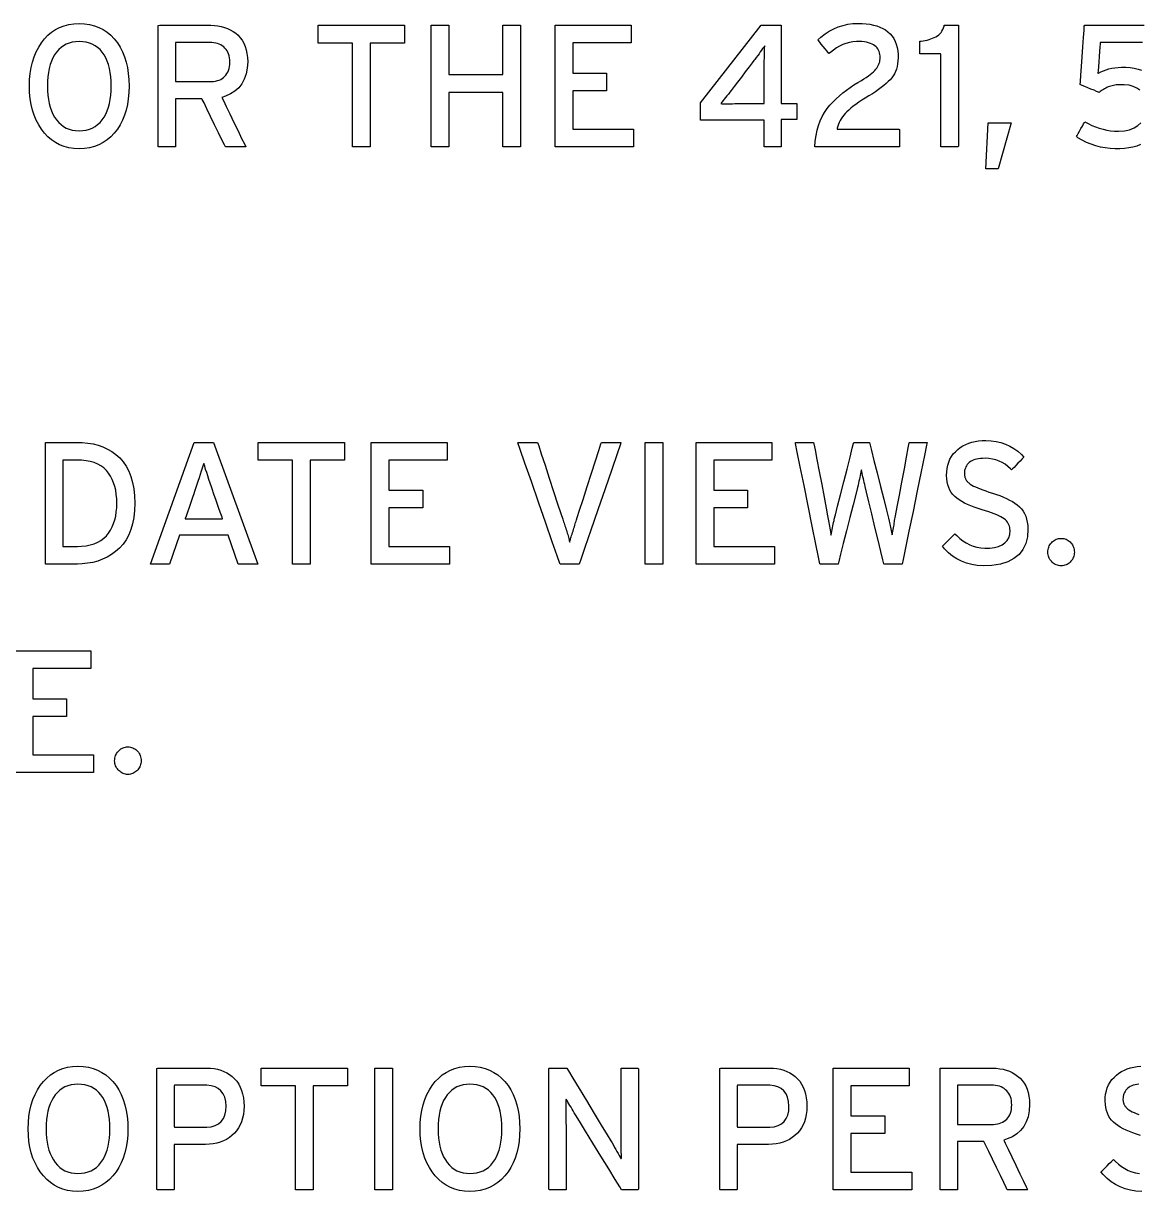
# Model space of a CAD drawing. Extents: x 1 to 47.7, y 0.2 to 35.
# Drawn here: x 5.171 to 7.578, y 24.496 to 27.017 of the extents above; entities that cross this region are included whole.
import ezdxf

# ---------------------------------------------------------------- set-up
doc = ezdxf.new("R2010")
doc.units = 0
doc.header["$MEASUREMENT"] = 0
doc.layers.add('8_0_____DWG', color=7, linetype='CONTINUOUS')

msp = doc.modelspace()

# ---------------------------------------------------------------- linework, layer by layer
at = {"layer": '8_0_____DWG'}
for points in [[(5.3998, 26.8813), (5.3993, 26.8673), (5.398, 26.854), (5.396, 26.8414), (5.3932, 26.8294), (5.3896, 26.8182), (5.3853, 26.8076), (5.3802, 26.7977), (5.3743, 26.7884), (5.3676, 26.7798), (5.3602, 26.772), (5.3522, 26.7652), (5.3436, 26.7595), (5.3345, 26.7547), (5.3247, 26.751), (5.3144, 26.7482), (5.3034, 26.7465), (5.2919, 26.7458), (5.2805, 26.7465), (5.2697, 26.7482), (5.2594, 26.751), (5.2498, 26.7547), (5.2408, 26.7595), (5.2324, 26.7652), (5.2245, 26.772), (5.2173, 26.7798), (5.2106, 26.7884), (5.2045, 26.7977), (5.1993, 26.8076), (5.1948, 26.8182), (5.1912, 26.8294), (5.1883, 26.8414), (5.1862, 26.854), (5.1849, 26.8673), (5.1845, 26.8813), (5.1849, 26.8952), (5.1862, 26.9086), (5.1883, 26.9212), (5.1912, 26.9332), (5.1948, 26.9445), (5.1993, 26.9552), (5.2045, 26.9652), (5.2106, 26.9746), (5.2173, 26.9833), (5.2245, 26.9909), (5.2324, 26.9976), (5.2408, 27.0032), (5.2498, 27.0079), (5.2594, 27.0116), (5.2697, 27.0142), (5.2805, 27.0159), (5.2919, 27.0166), (5.3034, 27.0159), (5.3144, 27.0142), (5.3247, 27.0116), (5.3345, 27.0079), (5.3436, 27.0032), (5.3522, 26.9976), (5.3602, 26.9909), (5.3676, 26.9833), (5.3743, 26.9746), (5.3802, 26.9652), (5.3853, 26.9552), (5.3896, 26.9445), (5.3932, 26.9332), (5.396, 26.9212), (5.398, 26.9086), (5.3993, 26.8952)], [(5.6556, 26.9339), (5.6546, 26.92), (5.6522, 26.9074), (5.6483, 26.8961), (5.643, 26.8862), (5.6363, 26.8775), (5.6281, 26.8702), (5.6185, 26.8642), (5.6074, 26.8595), (5.5999, 26.8567), (5.6031, 26.8501), (5.6091, 26.8375), (5.6171, 26.8211), (5.6259, 26.8028), (5.6348, 26.7845), (5.6426, 26.7684), (5.6484, 26.7563), (5.6513, 26.7503), (5.6506, 26.75), (5.6469, 26.75), (5.6411, 26.75), (5.634, 26.75), (5.6264, 26.75), (5.6191, 26.75), (5.613, 26.75), (5.6089, 26.75), (5.6075, 26.75), (5.6053, 26.7545), (5.6001, 26.7653), (5.5928, 26.7804), (5.5843, 26.7978), (5.5757, 26.8157), (5.5677, 26.8321), (5.5614, 26.845), (5.5577, 26.8526), (5.5567, 26.8538), (5.5528, 26.8538), (5.5459, 26.8538), (5.537, 26.8538), (5.5271, 26.8538), (5.5174, 26.8538), (5.5089, 26.8538), (5.5027, 26.8538), (5.4998, 26.8538), (5.4997, 26.8512), (5.4997, 26.842), (5.4997, 26.8279), (5.4997, 26.8109), (5.4997, 26.7929), (5.4997, 26.7759), (5.4997, 26.7619), (5.4997, 26.7526), (5.4997, 26.75), (5.4978, 26.75), (5.4938, 26.75), (5.4883, 26.75), (5.482, 26.75), (5.4756, 26.75), (5.4697, 26.75), (5.4652, 26.75), (5.4627, 26.75), (5.4624, 26.753), (5.4624, 26.7722), (5.4624, 26.8049), (5.4624, 26.8463), (5.4624, 26.8915), (5.4624, 26.9356), (5.4624, 26.9737), (5.4624, 27.0009), (5.4624, 27.0123), (5.4659, 27.0124), (5.4763, 27.0124), (5.4918, 27.0124), (5.5102, 27.0124), (5.5295, 27.0124), (5.5475, 27.0124), (5.5623, 27.0124), (5.5716, 27.0124), (5.576, 27.0124), (5.5838, 27.012), (5.5913, 27.0111), (5.5984, 27.0097), (5.6053, 27.0078), (5.6118, 27.0054), (5.6181, 27.0025), (5.624, 26.9991), (5.6297, 26.9952), (5.635, 26.9908), (5.6397, 26.9857), (5.6439, 26.98), (5.6474, 26.9738), (5.6502, 26.967), (5.6525, 26.9596), (5.6541, 26.9516), (5.6552, 26.9431)], [(6.8797, 26.75), (6.8807, 26.7626), (6.8825, 26.7745), (6.8848, 26.7858), (6.8878, 26.7965), (6.8914, 26.8065), (6.8957, 26.8158), (6.9006, 26.8246), (6.9061, 26.8327), (6.9123, 26.8401), (6.9189, 26.8471), (6.9258, 26.8538), (6.9329, 26.8603), (6.9403, 26.8666), (6.9479, 26.8726), (6.9559, 26.8783), (6.9641, 26.8838), (6.9726, 26.889), (6.98, 26.8934), (6.9855, 26.8968), (6.9905, 26.9001), (6.9951, 26.9033), (6.9993, 26.9063), (7.003, 26.9093), (7.0063, 26.9122), (7.0092, 26.9149), (7.0116, 26.9175), (7.0135, 26.9201), (7.0152, 26.9228), (7.0166, 26.9255), (7.0178, 26.9282), (7.0188, 26.931), (7.0196, 26.9338), (7.0202, 26.9367), (7.0205, 26.9397), (7.0207, 26.9426), (7.0205, 26.9462), (7.0201, 26.9496), (7.0195, 26.9528), (7.0185, 26.9559), (7.0172, 26.9587), (7.0157, 26.9614), (7.0139, 26.9639), (7.0118, 26.9662), (7.0094, 26.9683), (7.0065, 26.9703), (7.0033, 26.972), (6.9996, 26.9735), (6.9956, 26.9748), (6.9912, 26.9758), (6.9865, 26.9766), (6.9813, 26.9771), (6.9758, 26.9774), (6.9693, 26.9773), (6.9616, 26.9766), (6.9541, 26.9753), (6.9468, 26.9733), (6.9397, 26.9707), (6.9328, 26.9674), (6.9261, 26.9635), (6.9196, 26.9589), (6.9133, 26.9537), (6.9102, 26.9515), (6.9085, 26.9537), (6.9055, 26.9573), (6.9018, 26.9619), (6.8977, 26.967), (6.8936, 26.9719), (6.8901, 26.9763), (6.8875, 26.9795), (6.8863, 26.981), (6.8929, 26.987), (6.9017, 26.9938), (6.9109, 26.9997), (6.9205, 27.0047), (6.9303, 27.0088), (6.9405, 27.0121), (6.9511, 27.0145), (6.9619, 27.016), (6.9731, 27.0166), (6.982, 27.0164), (6.9905, 27.0157), (6.9986, 27.0146), (7.0062, 27.013), (7.0133, 27.011), (7.02, 27.0085), (7.0262, 27.0056), (7.032, 27.0023), (7.0374, 26.9984), (7.0421, 26.994), (7.0464, 26.9891), (7.05, 26.9837), (7.053, 26.9778), (7.0555, 26.9714), (7.0573, 26.9646), (7.0586, 26.9573), (7.0593, 26.9495), (7.0594, 26.942), (7.059, 26.9356), (7.0583, 26.9295), (7.0571, 26.9237), (7.0556, 26.9181), (7.0537, 26.9129), (7.0514, 26.908), (7.0487, 26.9034), (7.0457, 26.899), (7.0421, 26.8949), (7.038, 26.8908), (7.0334, 26.8866), (7.0284, 26.8823), (7.023, 26.878), (7.017, 26.8736), (7.0106, 26.8692), (7.0038, 26.8647), (6.9965, 26.8602), (6.9886, 26.8554), (6.9813, 26.8507), (6.9745, 26.8462), (6.9682, 26.8418), (6.9625, 26.8376), (6.9573, 26.8335), (6.9527, 26.8296), (6.9486, 26.8258), (6.9451, 26.8221), (6.942, 26.8184), (6.9391, 26.8146), (6.9365, 26.8108), (6.9343, 26.8069), (6.9323, 26.803), (6.9305, 26.799), (6.9291, 26.7949), (6.928, 26.7908), (6.9279, 26.7881), (6.9358, 26.7881), (6.9509, 26.7881), (6.9709, 26.7881), (6.9934, 26.7881), (7.0161, 26.7881), (7.0365, 26.7881), (7.0523, 26.7881), (7.061, 26.7881), (7.062, 26.7876), (7.062, 26.7849), (7.062, 26.7803), (7.062, 26.7744), (7.062, 26.7679), (7.062, 26.7616), (7.062, 26.7561), (7.062, 26.752), (7.062, 26.7501), (7.058, 26.75), (7.0426, 26.75), (7.0188, 26.75), (6.9898, 26.75), (6.9587, 26.75), (6.929, 26.75), (6.9037, 26.75), (6.8862, 26.75)], [(7.1516, 26.75), (7.1516, 26.7577), (7.1516, 26.7782), (7.1516, 26.8075), (7.1516, 26.8417), (7.1516, 26.877), (7.1516, 26.9092), (7.1516, 26.9346), (7.1516, 26.9492), (7.1511, 26.9512), (7.1479, 26.9512), (7.1422, 26.9512), (7.1349, 26.9512), (7.127, 26.9512), (7.1194, 26.9512), (7.1128, 26.9512), (7.1082, 26.9512), (7.1065, 26.9512), (7.1065, 26.9522), (7.1065, 26.955), (7.1065, 26.959), (7.1065, 26.9636), (7.1065, 26.9683), (7.1065, 26.9727), (7.1065, 26.9761), (7.1065, 26.978), (7.1088, 26.9785), (7.1134, 26.979), (7.1178, 26.9797), (7.122, 26.9806), (7.1261, 26.9817), (7.1301, 26.9829), (7.1338, 26.9843), (7.1375, 26.9859), (7.1409, 26.9877), (7.1441, 26.9896), (7.147, 26.9917), (7.1496, 26.9942), (7.152, 26.9969), (7.154, 26.9998), (7.1557, 27.0031), (7.1572, 27.0066), (7.1584, 27.0104), (7.1591, 27.0124), (7.1614, 27.0124), (7.1653, 27.0124), (7.1702, 27.0124), (7.1756, 27.0124), (7.1808, 27.0124), (7.1853, 27.0124), (7.1885, 27.0124), (7.1896, 27.0124), (7.1896, 27.0023), (7.1896, 26.9756), (7.1896, 26.9374), (7.1896, 26.8927), (7.1896, 26.8468), (7.1896, 26.8047), (7.1896, 26.7716), (7.1896, 26.7526), (7.1892, 26.75), (7.1865, 26.75), (7.1817, 26.75), (7.1756, 26.75), (7.1689, 26.75), (7.1624, 26.75), (7.1569, 26.75), (7.153, 26.75)], [(5.361, 26.8813), (5.3607, 26.8916), (5.36, 26.9014), (5.3588, 26.9106), (5.3571, 26.9193), (5.355, 26.9275), (5.3523, 26.9351), (5.3492, 26.9422), (5.3456, 26.9488), (5.3415, 26.9548), (5.3369, 26.96), (5.3318, 26.9646), (5.3263, 26.9684), (5.3203, 26.9716), (5.3139, 26.9741), (5.307, 26.9759), (5.2997, 26.977), (5.2919, 26.9774), (5.2843, 26.977), (5.2771, 26.9759), (5.2703, 26.9741), (5.264, 26.9716), (5.2581, 26.9684), (5.2527, 26.9646), (5.2477, 26.96), (5.2431, 26.9548), (5.239, 26.9488), (5.2353, 26.9422), (5.2321, 26.9351), (5.2294, 26.9275), (5.2272, 26.9193), (5.2255, 26.9106), (5.2242, 26.9014), (5.2235, 26.8916), (5.2232, 26.8813), (5.2235, 26.8711), (5.2242, 26.8614), (5.2255, 26.8523), (5.2272, 26.8437), (5.2294, 26.8356), (5.2321, 26.828), (5.2353, 26.821), (5.239, 26.8144), (5.2431, 26.8083), (5.2477, 26.8029), (5.2527, 26.7981), (5.2581, 26.7941), (5.264, 26.7908), (5.2703, 26.7882), (5.2771, 26.7864), (5.2843, 26.7853), (5.2919, 26.7849), (5.2997, 26.7853), (5.307, 26.7864), (5.3139, 26.7882), (5.3203, 26.7908), (5.3263, 26.7941), (5.3318, 26.7981), (5.3369, 26.8029), (5.3415, 26.8083), (5.3456, 26.8144), (5.3492, 26.821), (5.3523, 26.828), (5.355, 26.8356), (5.3571, 26.8437), (5.3588, 26.8523), (5.36, 26.8614), (5.3607, 26.8711)], [(5.6171, 26.9328), (5.6169, 26.9377), (5.6163, 26.9422), (5.6155, 26.9465), (5.6143, 26.9505), (5.6128, 26.9541), (5.6111, 26.9575), (5.609, 26.9605), (5.6066, 26.9633), (5.6038, 26.9658), (5.6008, 26.9681), (5.5976, 26.9701), (5.5941, 26.9718), (5.5904, 26.9731), (5.5865, 26.9741), (5.5823, 26.9749), (5.5779, 26.9753), (5.5738, 26.9754), (5.5701, 26.9754), (5.5619, 26.9754), (5.5506, 26.9754), (5.5377, 26.9754), (5.5247, 26.9754), (5.5131, 26.9754), (5.5044, 26.9754), (5.5, 26.9754), (5.4997, 26.9737), (5.4997, 26.9663), (5.4997, 26.9547), (5.4997, 26.9406), (5.4997, 26.9256), (5.4997, 26.9115), (5.4997, 26.8999), (5.4997, 26.8925), (5.5, 26.8908), (5.5044, 26.8908), (5.5131, 26.8908), (5.5247, 26.8908), (5.5377, 26.8908), (5.5506, 26.8908), (5.5619, 26.8908), (5.5701, 26.8908), (5.5738, 26.8908), (5.5778, 26.8909), (5.5821, 26.8913), (5.5863, 26.892), (5.5902, 26.893), (5.5938, 26.8942), (5.5973, 26.8958), (5.6005, 26.8977), (5.6035, 26.8999), (5.6062, 26.9023), (5.6087, 26.905), (5.6109, 26.9081), (5.6127, 26.9114), (5.6142, 26.9151), (5.6154, 26.9191), (5.6163, 26.9233), (5.6169, 26.9279)], [(6.7714, 26.9682), (6.7693, 26.9652), (6.767, 26.962), (6.7645, 26.9586), (6.7619, 26.955), (6.7592, 26.9512), (6.7563, 26.9473), (6.7532, 26.9432), (6.75, 26.9389), (6.7479, 26.9362), (6.7441, 26.9312), (6.7377, 26.9227), (6.7296, 26.9121), (6.721, 26.9007), (6.7127, 26.8897), (6.7057, 26.8805), (6.701, 26.8744), (6.6992, 26.8719), (6.696, 26.8678), (6.693, 26.8639), (6.69, 26.8601), (6.6871, 26.8565), (6.6843, 26.8531), (6.6816, 26.8499), (6.6789, 26.8468), (6.6764, 26.844), (6.6787, 26.8432), (6.683, 26.8432), (6.6875, 26.8432), (6.6922, 26.8432), (6.697, 26.8433), (6.7021, 26.8433), (6.7073, 26.8434), (6.7127, 26.8435), (6.7168, 26.8435), (6.72, 26.8435), (6.7263, 26.8435), (6.7348, 26.8435), (6.7442, 26.8435), (6.7535, 26.8435), (6.7617, 26.8435), (6.7677, 26.8435), (6.7703, 26.8435), (6.7704, 26.8457), (6.7704, 26.8531), (6.7704, 26.864), (6.7704, 26.877), (6.7704, 26.8906), (6.7704, 26.9031), (6.7704, 26.9132), (6.7704, 26.9192), (6.7704, 26.923), (6.7705, 26.9295), (6.7706, 26.9357), (6.7707, 26.9417), (6.7708, 26.9474), (6.771, 26.953), (6.7711, 26.9583), (6.7713, 26.9634)], [(7.3394, 25.9253), (7.3383, 25.9088), (7.3348, 25.8941), (7.3288, 25.8814), (7.3203, 25.8707), (7.3094, 25.8618), (7.296, 25.8549), (7.2802, 25.8499), (7.2619, 25.8469), (7.2428, 25.8459), (7.2303, 25.8469), (7.2184, 25.8489), (7.2071, 25.8519), (7.1964, 25.856), (7.1863, 25.8611), (7.1768, 25.8672), (7.1679, 25.8744), (7.1596, 25.8826), (7.155, 25.8883), (7.1566, 25.89), (7.1597, 25.8931), (7.1638, 25.8971), (7.1684, 25.9017), (7.1729, 25.9062), (7.177, 25.9103), (7.1802, 25.9135), (7.1819, 25.9152), (7.1858, 25.9115), (7.1925, 25.9054), (7.1994, 25.9), (7.2065, 25.8954), (7.2139, 25.8916), (7.2216, 25.8886), (7.2296, 25.8864), (7.2378, 25.8849), (7.2462, 25.8843), (7.257, 25.8845), (7.2673, 25.8857), (7.2762, 25.888), (7.2837, 25.8912), (7.2899, 25.8954), (7.2947, 25.9006), (7.2981, 25.9068), (7.3002, 25.9139), (7.301, 25.9221), (7.3008, 25.9257), (7.3004, 25.9289), (7.2996, 25.932), (7.2985, 25.9349), (7.2971, 25.9377), (7.2953, 25.9404), (7.2932, 25.9429), (7.2909, 25.9453), (7.2881, 25.9476), (7.2848, 25.9498), (7.2811, 25.952), (7.2768, 25.9542), (7.2721, 25.9564), (7.2668, 25.9585), (7.2611, 25.9606), (7.2549, 25.9627), (7.2482, 25.9648), (7.2405, 25.967), (7.2319, 25.9696), (7.2238, 25.9724), (7.2162, 25.9753), (7.2091, 25.9784), (7.2026, 25.9816), (7.1966, 25.9849), (7.1911, 25.9884), (7.1861, 25.992), (7.1816, 25.9957), (7.1776, 25.9998), (7.1741, 26.0043), (7.1712, 26.0093), (7.1687, 26.0148), (7.1668, 26.0207), (7.1654, 26.0271), (7.1644, 26.034), (7.164, 26.0413), (7.1642, 26.049), (7.1651, 26.0563), (7.1665, 26.0633), (7.1686, 26.0699), (7.1713, 26.0761), (7.1746, 26.0819), (7.1785, 26.0874), (7.183, 26.0924), (7.1881, 26.0971), (7.1936, 26.1012), (7.1993, 26.1048), (7.2054, 26.1079), (7.2118, 26.1105), (7.2185, 26.1127), (7.2255, 26.1144), (7.2329, 26.1156), (7.2406, 26.1163), (7.249, 26.1166), (7.2602, 26.116), (7.2709, 26.1144), (7.2811, 26.112), (7.2909, 26.1087), (7.3003, 26.1045), (7.3092, 26.0994), (7.3176, 26.0934), (7.3256, 26.0865), (7.331, 26.0809), (7.3295, 26.0794), (7.3266, 26.0763), (7.3226, 26.0722), (7.3181, 26.0676), (7.3136, 26.0629), (7.3095, 26.0586), (7.3062, 26.0552), (7.3044, 26.0533), (7.3016, 26.0557), (7.2961, 26.0607), (7.2902, 26.0652), (7.2839, 26.0689), (7.2774, 26.0721), (7.2704, 26.0746), (7.2632, 26.0764), (7.2555, 26.0776), (7.2476, 26.0781), (7.2416, 26.078), (7.2369, 26.0777), (7.2325, 26.0771), (7.2285, 26.0764), (7.2247, 26.0753), (7.2213, 26.0741), (7.2182, 26.0727), (7.2154, 26.071), (7.2129, 26.0691), (7.2107, 26.0669), (7.2087, 26.0646), (7.2071, 26.0622), (7.2056, 26.0597), (7.2045, 26.0571), (7.2036, 26.0543), (7.2029, 26.0515), (7.2026, 26.0485), (7.2024, 26.0454), (7.2025, 26.0439), (7.2026, 26.0424), (7.2027, 26.041), (7.203, 26.0396), (7.2032, 26.0383), (7.2036, 26.037), (7.204, 26.0358), (7.2045, 26.0346), (7.2051, 26.0335), (7.2057, 26.0322), (7.2064, 26.031), (7.2073, 26.0298), (7.2083, 26.0286), (7.2093, 26.0274), (7.2105, 26.0262), (7.2118, 26.0251), (7.2131, 26.0239), (7.2152, 26.0224), (7.2184, 26.0204), (7.2221, 26.0183), (7.2264, 26.0162), (7.2311, 26.0141), (7.2364, 26.0119), (7.2422, 26.0098), (7.2484, 26.0076), (7.2552, 26.0054), (7.2632, 26.003), (7.2714, 26.0003), (7.2792, 25.9975), (7.2865, 25.9945), (7.2934, 25.9914), (7.2998, 25.9881), (7.3059, 25.9847), (7.3115, 25.9811), (7.3166, 25.9774), (7.3213, 25.9734), (7.3255, 25.969), (7.3291, 25.9641), (7.3322, 25.9588), (7.3347, 25.953), (7.3367, 25.9468), (7.3382, 25.9401), (7.339, 25.9329)], [(5.412, 25.9812), (5.4114, 25.9654), (5.4097, 25.9507), (5.4071, 25.937), (5.4034, 25.9244), (5.3988, 25.9128), (5.3932, 25.9023), (5.3865, 25.8928), (5.3789, 25.8844), (5.3705, 25.877), (5.3615, 25.8706), (5.3521, 25.865), (5.3423, 25.8603), (5.332, 25.8565), (5.3213, 25.8536), (5.3101, 25.8515), (5.2985, 25.8503), (5.2881, 25.85), (5.2847, 25.85), (5.277, 25.85), (5.2665, 25.85), (5.2544, 25.85), (5.2423, 25.85), (5.2314, 25.85), (5.2232, 25.85), (5.2191, 25.85), (5.2189, 25.8553), (5.2189, 25.8781), (5.2189, 25.9141), (5.2189, 25.9579), (5.2189, 26.0044), (5.2189, 26.0483), (5.2189, 26.0842), (5.2189, 26.1071), (5.2191, 26.1124), (5.2232, 26.1124), (5.2314, 26.1124), (5.2423, 26.1124), (5.2544, 26.1124), (5.2665, 26.1124), (5.277, 26.1124), (5.2847, 26.1124), (5.2881, 26.1124), (5.2987, 26.1122), (5.3105, 26.1111), (5.3219, 26.1091), (5.3327, 26.1063), (5.3431, 26.1026), (5.3529, 26.098), (5.3623, 26.0925), (5.3712, 26.0862), (5.3796, 26.0788), (5.387, 26.0704), (5.3935, 26.0608), (5.399, 26.0502), (5.4036, 26.0386), (5.4072, 26.0258), (5.4098, 26.012), (5.4114, 25.9971)], [(6.3712, 25.85), (6.3696, 25.85), (6.3655, 25.85), (6.3596, 25.85), (6.3527, 25.85), (6.3455, 25.85), (6.3389, 25.85), (6.3335, 25.85), (6.3302, 25.85), (6.3291, 25.8513), (6.3235, 25.8675), (6.3129, 25.8982), (6.2989, 25.9384), (6.2833, 25.9833), (6.2678, 26.0279), (6.254, 26.0674), (6.2438, 26.097), (6.2387, 26.1116), (6.2393, 26.1124), (6.2429, 26.1124), (6.2485, 26.1124), (6.2555, 26.1124), (6.2629, 26.1124), (6.27, 26.1124), (6.2759, 26.1124), (6.2799, 26.1124), (6.2813, 26.1123), (6.2837, 26.1051), (6.2893, 26.0877), (6.2973, 26.0634), (6.3065, 26.0353), (6.3159, 26.0065), (6.3246, 25.9801), (6.3314, 25.9592), (6.3354, 25.947), (6.3364, 25.9438), (6.3374, 25.941), (6.3383, 25.9381), (6.3393, 25.9352), (6.3403, 25.9323), (6.3413, 25.9292), (6.3423, 25.9261), (6.3434, 25.923), (6.3444, 25.9198), (6.3454, 25.9166), (6.3462, 25.9135), (6.347, 25.9106), (6.3478, 25.9079), (6.3485, 25.9053), (6.3491, 25.9029), (6.3497, 25.9007), (6.3503, 25.8986), (6.3507, 25.8974), (6.3512, 25.8993), (6.3518, 25.9015), (6.3524, 25.9037), (6.3531, 25.9062), (6.3539, 25.9088), (6.3548, 25.9116), (6.3557, 25.9146), (6.3568, 25.9178), (6.3578, 25.921), (6.3587, 25.9243), (6.3597, 25.9275), (6.3606, 25.9306), (6.3615, 25.9336), (6.3624, 25.9366), (6.3633, 25.9395), (6.3642, 25.9424), (6.365, 25.9452), (6.3668, 25.9506), (6.3719, 25.9663), (6.3794, 25.9895), (6.3883, 26.0171), (6.3976, 26.0459), (6.4064, 26.073), (6.4135, 26.095), (6.4181, 26.109), (6.4193, 26.1124), (6.4216, 26.1124), (6.4264, 26.1124), (6.4327, 26.1124), (6.4399, 26.1124), (6.4471, 26.1124), (6.4535, 26.1124), (6.4584, 26.1124), (6.461, 26.1124), (6.4599, 26.1083), (6.4528, 26.0877), (6.4412, 26.054), (6.4268, 26.012), (6.4112, 25.9667), (6.3962, 25.923), (6.3834, 25.8857), (6.3745, 25.8597)], [(7.0683, 25.85), (7.0668, 25.85), (7.063, 25.85), (7.0575, 25.85), (7.0511, 25.85), (7.0443, 25.85), (7.038, 25.85), (7.0328, 25.85), (7.0294, 25.85), (7.0284, 25.8503), (7.0264, 25.8588), (7.0221, 25.8768), (7.0161, 25.9013), (7.0094, 25.9294), (7.0025, 25.9581), (6.9962, 25.9843), (6.9912, 26.0051), (6.9882, 26.0174), (6.9872, 26.0214), (6.9862, 26.0257), (6.9853, 26.0299), (6.9844, 26.034), (6.9835, 26.038), (6.9827, 26.0419), (6.9819, 26.0457), (6.9811, 26.0494), (6.9804, 26.053), (6.9797, 26.0521), (6.979, 26.0485), (6.9782, 26.0447), (6.9774, 26.0409), (6.9765, 26.037), (6.9757, 26.0329), (6.9747, 26.0288), (6.9738, 26.0246), (6.9728, 26.0202), (6.9716, 26.0151), (6.9678, 26.0003), (6.9621, 25.9778), (6.9553, 25.9507), (6.948, 25.9219), (6.941, 25.8944), (6.9352, 25.8713), (6.9312, 25.8555), (6.9298, 25.85), (6.9283, 25.85), (6.9244, 25.85), (6.919, 25.85), (6.9126, 25.85), (6.906, 25.85), (6.8998, 25.85), (6.8948, 25.85), (6.8916, 25.85), (6.8907, 25.8507), (6.8878, 25.8647), (6.882, 25.8932), (6.8742, 25.9316), (6.8653, 25.9753), (6.8563, 26.0196), (6.8481, 26.0598), (6.8416, 26.0914), (6.8379, 26.1097), (6.8377, 26.1124), (6.8403, 26.1124), (6.845, 26.1124), (6.8511, 26.1124), (6.8578, 26.1124), (6.8644, 26.1124), (6.8703, 26.1124), (6.8747, 26.1124), (6.8769, 26.1124), (6.8776, 26.1095), (6.8801, 26.0965), (6.8841, 26.0754), (6.8891, 26.0494), (6.8944, 26.0213), (6.8996, 25.994), (6.904, 25.9705), (6.9072, 25.9538), (6.9086, 25.9466), (6.9092, 25.9432), (6.91, 25.9394), (6.9107, 25.9355), (6.9114, 25.9316), (6.912, 25.9277), (6.9127, 25.9238), (6.9133, 25.9198), (6.9139, 25.9157), (6.9145, 25.9125), (6.9153, 25.9165), (6.9161, 25.9205), (6.9169, 25.9244), (6.9177, 25.9283), (6.9185, 25.9322), (6.9194, 25.936), (6.9202, 25.9398), (6.921, 25.9436), (6.9217, 25.9468), (6.9241, 25.9562), (6.9288, 25.9747), (6.935, 25.9993), (6.9421, 26.027), (6.9492, 26.055), (6.9556, 26.0803), (6.9605, 26.0999), (6.9634, 26.111), (6.9641, 26.1124), (6.9664, 26.1124), (6.9705, 26.1124), (6.9756, 26.1124), (6.9813, 26.1124), (6.9869, 26.1124), (6.9918, 26.1124), (6.9955, 26.1124), (6.9973, 26.1124), (6.9982, 26.109), (7.0017, 26.0951), (7.0072, 26.0732), (7.014, 26.0464), (7.0212, 26.0176), (7.0282, 25.9898), (7.0342, 25.966), (7.0384, 25.9492), (7.04, 25.9425), (7.0408, 25.9396), (7.0416, 25.9363), (7.0423, 25.933), (7.0431, 25.9297), (7.0438, 25.9262), (7.0445, 25.9226), (7.0452, 25.919), (7.0459, 25.9153), (7.0466, 25.9127), (7.0474, 25.9167), (7.0481, 25.9206), (7.0487, 25.9243), (7.0494, 25.9279), (7.05, 25.9314), (7.0505, 25.9347), (7.051, 25.9379), (7.0515, 25.941), (7.0519, 25.9438), (7.0538, 25.9539), (7.0575, 25.9732), (7.0622, 25.9985), (7.0676, 26.0269), (7.0729, 26.0553), (7.0777, 26.0809), (7.0814, 26.1005), (7.0834, 26.1113), (7.0841, 26.1124), (7.0869, 26.1124), (7.0916, 26.1124), (7.0975, 26.1124), (7.104, 26.1124), (7.1103, 26.1124), (7.1159, 26.1124), (7.1199, 26.1124), (7.1218, 26.1124), (7.1207, 26.1064), (7.1161, 26.0842), (7.1091, 26.0499), (7.1006, 26.0081), (7.0915, 25.9636), (7.0827, 25.9208), (7.0753, 25.8846), (7.0702, 25.8594)], [(5.3733, 25.9812), (5.373, 25.991), (5.3721, 26.0003), (5.3708, 26.0091), (5.3688, 26.0175), (5.3663, 26.0254), (5.3633, 26.0327), (5.3597, 26.0396), (5.3555, 26.0461), (5.3507, 26.052), (5.3451, 26.0572), (5.3388, 26.0618), (5.3319, 26.0656), (5.3242, 26.0688), (5.3158, 26.0712), (5.3068, 26.0729), (5.2971, 26.074), (5.2881, 26.0743), (5.2866, 26.0743), (5.2831, 26.0743), (5.2784, 26.0743), (5.2729, 26.0743), (5.2675, 26.0743), (5.2626, 26.0743), (5.2589, 26.0743), (5.257, 26.0743), (5.2569, 26.0705), (5.2569, 26.0543), (5.2569, 26.0288), (5.2569, 25.9977), (5.2569, 25.9647), (5.2569, 25.9336), (5.2569, 25.908), (5.2569, 25.8918), (5.257, 25.8881), (5.2589, 25.8881), (5.2626, 25.8881), (5.2675, 25.8881), (5.2729, 25.8881), (5.2784, 25.8881), (5.2831, 25.8881), (5.2866, 25.8881), (5.2881, 25.8881), (5.2971, 25.8884), (5.3068, 25.8895), (5.3158, 25.8912), (5.3242, 25.8937), (5.3319, 25.8969), (5.3388, 25.9009), (5.3451, 25.9055), (5.3507, 25.9109), (5.3555, 25.9169), (5.3597, 25.9233), (5.3633, 25.9301), (5.3663, 25.9375), (5.3688, 25.9453), (5.3708, 25.9535), (5.3721, 25.9623), (5.373, 25.9715)], [(5.5803, 26.0078), (5.5774, 26.0164), (5.5746, 26.0247), (5.572, 26.0327), (5.5695, 26.0402), (5.5671, 26.0475), (5.5649, 26.0543), (5.5628, 26.0609), (5.5609, 26.0671), (5.5592, 26.0635), (5.5573, 26.0571), (5.5553, 26.0504), (5.5531, 26.0433), (5.5507, 26.0358), (5.5481, 26.0279), (5.5454, 26.0197), (5.5425, 26.011), (5.541, 26.0065), (5.5393, 26.0015), (5.5364, 25.9932), (5.5328, 25.9829), (5.529, 25.972), (5.5254, 25.9617), (5.5225, 25.9534), (5.5208, 25.9483), (5.521, 25.9474), (5.5267, 25.9474), (5.5372, 25.9474), (5.5507, 25.9474), (5.5654, 25.9474), (5.5795, 25.9474), (5.5914, 25.9474), (5.5992, 25.9474), (5.6013, 25.9475), (5.6002, 25.9509), (5.5977, 25.9581), (5.5943, 25.9678), (5.5905, 25.9787), (5.5867, 25.9895), (5.5835, 25.9988), (5.5812, 26.0053)], [(7.4398, 25.8754), (7.4396, 25.8726), (7.4392, 25.8699), (7.4386, 25.8673), (7.4377, 25.8648), (7.4367, 25.8624), (7.4355, 25.8601), (7.434, 25.858), (7.4324, 25.8559), (7.4305, 25.8539), (7.4285, 25.8521), (7.4264, 25.8506), (7.4242, 25.8492), (7.4218, 25.8481), (7.4194, 25.8472), (7.4168, 25.8465), (7.414, 25.846), (7.4112, 25.8458), (7.4084, 25.846), (7.4058, 25.8465), (7.4032, 25.8472), (7.4008, 25.8481), (7.3985, 25.8492), (7.3963, 25.8506), (7.3942, 25.8521), (7.3922, 25.8539), (7.3903, 25.8559), (7.3885, 25.858), (7.387, 25.8601), (7.3856, 25.8624), (7.3846, 25.8648), (7.3837, 25.8673), (7.3831, 25.8699), (7.3828, 25.8726), (7.3826, 25.8754), (7.3828, 25.8784), (7.3831, 25.8812), (7.3837, 25.884), (7.3846, 25.8866), (7.3856, 25.8891), (7.387, 25.8914), (7.3885, 25.8937), (7.3903, 25.8958), (7.3922, 25.8978), (7.3942, 25.8995), (7.3963, 25.901), (7.3985, 25.9023), (7.4008, 25.9034), (7.4032, 25.9042), (7.4058, 25.9048), (7.4084, 25.9053), (7.4112, 25.9054), (7.414, 25.9053), (7.4168, 25.9048), (7.4194, 25.9042), (7.4218, 25.9034), (7.4242, 25.9023), (7.4264, 25.901), (7.4285, 25.8995), (7.4305, 25.8978), (7.4324, 25.8958), (7.434, 25.8937), (7.4355, 25.8914), (7.4367, 25.8891), (7.4377, 25.8866), (7.4386, 25.884), (7.4392, 25.8812), (7.4396, 25.8784)], [(5.4256, 25.4254), (5.4254, 25.4226), (5.425, 25.4199), (5.4244, 25.4173), (5.4236, 25.4148), (5.4226, 25.4124), (5.4213, 25.4101), (5.4199, 25.408), (5.4182, 25.4059), (5.4164, 25.4039), (5.4144, 25.4021), (5.4123, 25.4006), (5.41, 25.3992), (5.4077, 25.3981), (5.4052, 25.3972), (5.4026, 25.3965), (5.3999, 25.396), (5.397, 25.3958), (5.3943, 25.396), (5.3916, 25.3965), (5.3891, 25.3972), (5.3867, 25.3981), (5.3843, 25.3992), (5.3821, 25.4006), (5.3801, 25.4021), (5.3781, 25.4039), (5.3761, 25.4059), (5.3743, 25.408), (5.3728, 25.4101), (5.3715, 25.4124), (5.3704, 25.4148), (5.3696, 25.4173), (5.369, 25.4199), (5.3686, 25.4226), (5.3685, 25.4254), (5.3686, 25.4284), (5.369, 25.4312), (5.3696, 25.4339), (5.3704, 25.4366), (5.3715, 25.439), (5.3728, 25.4414), (5.3743, 25.4437), (5.3761, 25.4458), (5.3781, 25.4478), (5.3801, 25.4495), (5.3821, 25.451), (5.3843, 25.4523), (5.3867, 25.4534), (5.3891, 25.4542), (5.3916, 25.4548), (5.3943, 25.4552), (5.397, 25.4554), (5.3999, 25.4552), (5.4026, 25.4548), (5.4052, 25.4542), (5.4077, 25.4534), (5.41, 25.4523), (5.4123, 25.451), (5.4144, 25.4495), (5.4164, 25.4478), (5.4182, 25.4458), (5.4199, 25.4437), (5.4213, 25.4414), (5.4226, 25.439), (5.4236, 25.4366), (5.4244, 25.4339), (5.425, 25.4312), (5.4254, 25.4284)], [(5.3971, 24.6313), (5.3966, 24.6173), (5.3953, 24.604), (5.3933, 24.5914), (5.3905, 24.5794), (5.3869, 24.5682), (5.3826, 24.5576), (5.3775, 24.5477), (5.3716, 24.5384), (5.3649, 24.5298), (5.3575, 24.522), (5.3495, 24.5152), (5.3409, 24.5095), (5.3318, 24.5047), (5.322, 24.501), (5.3117, 24.4982), (5.3007, 24.4965), (5.2892, 24.4958), (5.2778, 24.4965), (5.267, 24.4982), (5.2567, 24.501), (5.2471, 24.5047), (5.2381, 24.5095), (5.2297, 24.5152), (5.2218, 24.522), (5.2146, 24.5298), (5.2079, 24.5384), (5.2018, 24.5477), (5.1966, 24.5576), (5.1921, 24.5682), (5.1885, 24.5794), (5.1856, 24.5914), (5.1835, 24.604), (5.1822, 24.6173), (5.1818, 24.6313), (5.1822, 24.6452), (5.1835, 24.6586), (5.1856, 24.6712), (5.1885, 24.6832), (5.1921, 24.6945), (5.1966, 24.7052), (5.2018, 24.7152), (5.2079, 24.7246), (5.2146, 24.7333), (5.2218, 24.7409), (5.2297, 24.7476), (5.2381, 24.7532), (5.2471, 24.7579), (5.2567, 24.7616), (5.267, 24.7642), (5.2778, 24.7659), (5.2892, 24.7666), (5.3007, 24.7659), (5.3117, 24.7642), (5.322, 24.7616), (5.3318, 24.7579), (5.3409, 24.7532), (5.3495, 24.7476), (5.3575, 24.7409), (5.3649, 24.7333), (5.3716, 24.7246), (5.3775, 24.7152), (5.3826, 24.7052), (5.3869, 24.6945), (5.3905, 24.6832), (5.3933, 24.6712), (5.3953, 24.6586), (5.3966, 24.6452)], [(5.6477, 24.6803), (5.6473, 24.6711), (5.6463, 24.6624), (5.6447, 24.6543), (5.6424, 24.6467), (5.6395, 24.6396), (5.636, 24.6331), (5.6318, 24.6271), (5.6271, 24.6216), (5.6217, 24.6167), (5.616, 24.6123), (5.6099, 24.6085), (5.6033, 24.6053), (5.5964, 24.6026), (5.589, 24.6006), (5.5812, 24.5991), (5.5731, 24.5981), (5.5645, 24.5978), (5.5615, 24.5978), (5.5552, 24.5978), (5.5459, 24.5978), (5.5348, 24.5978), (5.5232, 24.5978), (5.5124, 24.5978), (5.5036, 24.5978), (5.4982, 24.5978), (5.497, 24.5973), (5.497, 24.5914), (5.497, 24.5799), (5.497, 24.5648), (5.497, 24.5479), (5.497, 24.5312), (5.497, 24.5164), (5.497, 24.5054), (5.497, 24.5002), (5.4962, 24.5), (5.4929, 24.5), (5.4878, 24.5), (5.4816, 24.5), (5.4751, 24.5), (5.469, 24.5), (5.4639, 24.5), (5.4606, 24.5), (5.4597, 24.5005), (5.4597, 24.5145), (5.4597, 24.5439), (5.4597, 24.5836), (5.4597, 24.6286), (5.4597, 24.6739), (5.4597, 24.7145), (5.4597, 24.7453), (5.4597, 24.7612), (5.4616, 24.7624), (5.4702, 24.7624), (5.4843, 24.7624), (5.5016, 24.7624), (5.5201, 24.7624), (5.5379, 24.7624), (5.5528, 24.7624), (5.5628, 24.7624), (5.567, 24.7624), (5.5752, 24.762), (5.583, 24.7612), (5.5904, 24.7597), (5.5975, 24.7577), (5.6042, 24.7552), (5.6106, 24.7521), (5.6165, 24.7484), (5.6221, 24.7443), (5.6274, 24.7394), (5.6321, 24.734), (5.6362, 24.728), (5.6396, 24.7215), (5.6425, 24.7143), (5.6447, 24.7067), (5.6463, 24.6984), (5.6473, 24.6896)], [(6.243, 24.6313), (6.2425, 24.6173), (6.2413, 24.604), (6.2393, 24.5914), (6.2365, 24.5794), (6.2329, 24.5682), (6.2285, 24.5576), (6.2234, 24.5477), (6.2175, 24.5384), (6.2108, 24.5298), (6.2034, 24.522), (6.1954, 24.5152), (6.1869, 24.5095), (6.1777, 24.5047), (6.168, 24.501), (6.1576, 24.4982), (6.1467, 24.4965), (6.1352, 24.4958), (6.1237, 24.4965), (6.1129, 24.4982), (6.1027, 24.501), (6.0931, 24.5047), (6.084, 24.5095), (6.0756, 24.5152), (6.0678, 24.522), (6.0605, 24.5298), (6.0538, 24.5384), (6.0478, 24.5477), (6.0425, 24.5576), (6.0381, 24.5682), (6.0344, 24.5794), (6.0315, 24.5914), (6.0295, 24.604), (6.0282, 24.6173), (6.0277, 24.6313), (6.0282, 24.6452), (6.0295, 24.6586), (6.0315, 24.6712), (6.0344, 24.6832), (6.0381, 24.6945), (6.0425, 24.7052), (6.0478, 24.7152), (6.0538, 24.7246), (6.0605, 24.7333), (6.0678, 24.7409), (6.0756, 24.7476), (6.084, 24.7532), (6.0931, 24.7579), (6.1027, 24.7616), (6.1129, 24.7642), (6.1237, 24.7659), (6.1352, 24.7666), (6.1467, 24.7659), (6.1576, 24.7642), (6.168, 24.7616), (6.1777, 24.7579), (6.1869, 24.7532), (6.1954, 24.7476), (6.2034, 24.7409), (6.2108, 24.7333), (6.2175, 24.7246), (6.2234, 24.7152), (6.2285, 24.7052), (6.2329, 24.6945), (6.2365, 24.6832), (6.2393, 24.6712), (6.2413, 24.6586), (6.2425, 24.6452)], [(6.4626, 24.5), (6.4589, 24.506), (6.449, 24.522), (6.4348, 24.5451), (6.4181, 24.5722), (6.4008, 24.6004), (6.3846, 24.6266), (6.3715, 24.648), (6.3632, 24.6614), (6.3605, 24.6658), (6.3581, 24.6699), (6.3557, 24.6739), (6.3534, 24.6777), (6.3511, 24.6815), (6.349, 24.6852), (6.3469, 24.6887), (6.3449, 24.6921), (6.343, 24.6954), (6.3422, 24.6933), (6.3423, 24.687), (6.3423, 24.6805), (6.3423, 24.6737), (6.3423, 24.6668), (6.3424, 24.6597), (6.3425, 24.6524), (6.3425, 24.6449), (6.3426, 24.6371), (6.3426, 24.6323), (6.3426, 24.6201), (6.3426, 24.6017), (6.3426, 24.5797), (6.3426, 24.5563), (6.3426, 24.5343), (6.3426, 24.5159), (6.3426, 24.5037), (6.3426, 24.5), (6.3409, 24.5), (6.337, 24.5), (6.3317, 24.5), (6.3255, 24.5), (6.3192, 24.5), (6.3134, 24.5), (6.3088, 24.5), (6.3061, 24.5), (6.3057, 24.5018), (6.3057, 24.5188), (6.3057, 24.5498), (6.3057, 24.5899), (6.3057, 24.6344), (6.3057, 24.6786), (6.3057, 24.7177), (6.3057, 24.7469), (6.3057, 24.7616), (6.3064, 24.7624), (6.3096, 24.7624), (6.3146, 24.7624), (6.3208, 24.7624), (6.3275, 24.7624), (6.3338, 24.7624), (6.3393, 24.7624), (6.3431, 24.7624), (6.3445, 24.7624), (6.348, 24.7565), (6.3574, 24.7409), (6.371, 24.7185), (6.3869, 24.6921), (6.4034, 24.6647), (6.4188, 24.6392), (6.4314, 24.6184), (6.4393, 24.6053), (6.4419, 24.6008), (6.4448, 24.5959), (6.4475, 24.5912), (6.4501, 24.5867), (6.4526, 24.5823), (6.455, 24.5781), (6.4572, 24.5741), (6.4594, 24.5702), (6.4614, 24.5666), (6.4622, 24.5687), (6.4621, 24.5752), (6.462, 24.5818), (6.462, 24.5887), (6.4619, 24.5958), (6.4619, 24.603), (6.4619, 24.6104), (6.4619, 24.618), (6.4618, 24.6258), (6.4618, 24.6306), (6.4618, 24.6428), (6.4618, 24.6611), (6.4618, 24.6831), (6.4618, 24.7063), (6.4618, 24.7283), (6.4618, 24.7466), (6.4618, 24.7587), (6.4619, 24.7624), (6.4636, 24.7624), (6.4675, 24.7624), (6.4728, 24.7624), (6.479, 24.7624), (6.4853, 24.7624), (6.4911, 24.7624), (6.4956, 24.7624), (6.4984, 24.7624), (6.4988, 24.7605), (6.4988, 24.7435), (6.4988, 24.7126), (6.4988, 24.6725), (6.4988, 24.628), (6.4988, 24.5838), (6.4988, 24.5447), (6.4988, 24.5154), (6.4988, 24.5008), (6.4981, 24.5), (6.4951, 24.5), (6.4904, 24.5), (6.4847, 24.5), (6.4785, 24.5), (6.4725, 24.5), (6.4674, 24.5), (6.4639, 24.5)], [(6.8626, 24.6803), (6.8622, 24.6711), (6.8612, 24.6624), (6.8596, 24.6543), (6.8573, 24.6467), (6.8544, 24.6396), (6.8509, 24.6331), (6.8467, 24.6271), (6.842, 24.6216), (6.8366, 24.6167), (6.8309, 24.6123), (6.8248, 24.6085), (6.8182, 24.6053), (6.8113, 24.6026), (6.8039, 24.6006), (6.7961, 24.5991), (6.788, 24.5981), (6.7794, 24.5978), (6.7764, 24.5978), (6.7701, 24.5978), (6.7608, 24.5978), (6.7497, 24.5978), (6.7381, 24.5978), (6.7273, 24.5978), (6.7185, 24.5978), (6.7131, 24.5978), (6.7119, 24.5973), (6.7119, 24.5914), (6.7119, 24.5799), (6.7119, 24.5648), (6.7119, 24.5479), (6.7119, 24.5312), (6.7119, 24.5164), (6.7119, 24.5054), (6.7119, 24.5002), (6.7111, 24.5), (6.7078, 24.5), (6.7027, 24.5), (6.6965, 24.5), (6.69, 24.5), (6.6839, 24.5), (6.6788, 24.5), (6.6755, 24.5), (6.6746, 24.5005), (6.6746, 24.5145), (6.6746, 24.5439), (6.6746, 24.5836), (6.6746, 24.6286), (6.6746, 24.6739), (6.6746, 24.7145), (6.6746, 24.7453), (6.6746, 24.7612), (6.6765, 24.7624), (6.6851, 24.7624), (6.6992, 24.7624), (6.7165, 24.7624), (6.735, 24.7624), (6.7528, 24.7624), (6.7677, 24.7624), (6.7777, 24.7624), (6.7819, 24.7624), (6.7901, 24.762), (6.7979, 24.7612), (6.8053, 24.7597), (6.8124, 24.7577), (6.8191, 24.7552), (6.8255, 24.7521), (6.8314, 24.7484), (6.837, 24.7443), (6.8423, 24.7394), (6.847, 24.734), (6.8511, 24.728), (6.8545, 24.7215), (6.8574, 24.7143), (6.8596, 24.7067), (6.8612, 24.6984), (6.8622, 24.6896)], [(7.3431, 24.6839), (7.3421, 24.67), (7.3397, 24.6574), (7.3359, 24.6461), (7.3306, 24.6362), (7.3238, 24.6275), (7.3156, 24.6202), (7.306, 24.6142), (7.2949, 24.6095), (7.2874, 24.6067), (7.2906, 24.6001), (7.2967, 24.5875), (7.3046, 24.5711), (7.3135, 24.5528), (7.3223, 24.5345), (7.3301, 24.5184), (7.336, 24.5063), (7.3389, 24.5003), (7.3381, 24.5), (7.3345, 24.5), (7.3286, 24.5), (7.3215, 24.5), (7.3139, 24.5), (7.3067, 24.5), (7.3006, 24.5), (7.2964, 24.5), (7.295, 24.5), (7.2929, 24.5045), (7.2876, 24.5153), (7.2803, 24.5304), (7.2719, 24.5478), (7.2632, 24.5657), (7.2553, 24.5821), (7.249, 24.595), (7.2453, 24.6026), (7.2442, 24.6038), (7.2404, 24.6038), (7.2334, 24.6038), (7.2245, 24.6038), (7.2146, 24.6038), (7.2049, 24.6038), (7.1964, 24.6038), (7.1902, 24.6038), (7.1873, 24.6038), (7.1873, 24.6012), (7.1873, 24.592), (7.1873, 24.5779), (7.1873, 24.5609), (7.1873, 24.5429), (7.1873, 24.5259), (7.1873, 24.5119), (7.1873, 24.5026), (7.1872, 24.5), (7.1854, 24.5), (7.1813, 24.5), (7.1758, 24.5), (7.1695, 24.5), (7.1631, 24.5), (7.1573, 24.5), (7.1528, 24.5), (7.1503, 24.5), (7.15, 24.503), (7.15, 24.5222), (7.15, 24.5549), (7.15, 24.5963), (7.15, 24.6415), (7.15, 24.6856), (7.15, 24.7237), (7.15, 24.7509), (7.15, 24.7623), (7.1534, 24.7624), (7.1639, 24.7624), (7.1794, 24.7624), (7.1978, 24.7624), (7.217, 24.7624), (7.2351, 24.7624), (7.2498, 24.7624), (7.2592, 24.7624), (7.2636, 24.7624), (7.2713, 24.762), (7.2788, 24.7611), (7.286, 24.7597), (7.2928, 24.7578), (7.2994, 24.7554), (7.3056, 24.7525), (7.3116, 24.7491), (7.3172, 24.7452), (7.3225, 24.7408), (7.3273, 24.7357), (7.3314, 24.73), (7.3349, 24.7238), (7.3378, 24.717), (7.34, 24.7096), (7.3417, 24.7016), (7.3427, 24.6931)], [(5.3583, 24.6313), (5.358, 24.6416), (5.3573, 24.6514), (5.3561, 24.6606), (5.3544, 24.6693), (5.3523, 24.6775), (5.3496, 24.6851), (5.3465, 24.6922), (5.3429, 24.6988), (5.3388, 24.7048), (5.3342, 24.71), (5.3291, 24.7146), (5.3236, 24.7184), (5.3176, 24.7216), (5.3112, 24.7241), (5.3043, 24.7259), (5.297, 24.727), (5.2892, 24.7274), (5.2816, 24.727), (5.2744, 24.7259), (5.2676, 24.7241), (5.2613, 24.7216), (5.2554, 24.7184), (5.25, 24.7146), (5.245, 24.71), (5.2404, 24.7048), (5.2363, 24.6988), (5.2326, 24.6922), (5.2294, 24.6851), (5.2267, 24.6775), (5.2245, 24.6693), (5.2228, 24.6606), (5.2215, 24.6514), (5.2208, 24.6416), (5.2205, 24.6313), (5.2208, 24.6211), (5.2215, 24.6114), (5.2228, 24.6023), (5.2245, 24.5937), (5.2267, 24.5856), (5.2294, 24.578), (5.2326, 24.571), (5.2363, 24.5644), (5.2404, 24.5583), (5.245, 24.5529), (5.25, 24.5481), (5.2554, 24.5441), (5.2613, 24.5408), (5.2676, 24.5382), (5.2744, 24.5364), (5.2816, 24.5353), (5.2892, 24.5349), (5.297, 24.5353), (5.3043, 24.5364), (5.3112, 24.5382), (5.3176, 24.5408), (5.3236, 24.5441), (5.3291, 24.5481), (5.3342, 24.5529), (5.3388, 24.5583), (5.3429, 24.5644), (5.3465, 24.571), (5.3496, 24.578), (5.3523, 24.5856), (5.3544, 24.5937), (5.3561, 24.6023), (5.3573, 24.6114), (5.358, 24.6211)], [(5.6089, 24.6803), (5.6081, 24.6905), (5.606, 24.6995), (5.6026, 24.7071), (5.598, 24.7134), (5.5922, 24.7184), (5.5852, 24.722), (5.5769, 24.7244), (5.5674, 24.7254), (5.5635, 24.7254), (5.5569, 24.7254), (5.5469, 24.7254), (5.5349, 24.7254), (5.5225, 24.7254), (5.5112, 24.7254), (5.5023, 24.7254), (5.4975, 24.7254), (5.497, 24.724), (5.497, 24.7164), (5.497, 24.7038), (5.497, 24.6883), (5.497, 24.6718), (5.497, 24.6563), (5.497, 24.6437), (5.497, 24.6361), (5.4975, 24.6347), (5.5023, 24.6347), (5.5112, 24.6347), (5.5225, 24.6347), (5.5349, 24.6347), (5.5469, 24.6347), (5.5569, 24.6347), (5.5635, 24.6347), (5.5674, 24.6348), (5.5771, 24.6359), (5.5856, 24.6383), (5.5927, 24.642), (5.5986, 24.647), (5.6031, 24.6534), (5.6063, 24.661), (5.6083, 24.67)], [(6.2042, 24.6313), (6.204, 24.6416), (6.2033, 24.6514), (6.2021, 24.6606), (6.2004, 24.6693), (6.1982, 24.6775), (6.1956, 24.6851), (6.1924, 24.6922), (6.1888, 24.6988), (6.1847, 24.7048), (6.1801, 24.71), (6.1751, 24.7146), (6.1696, 24.7184), (6.1636, 24.7216), (6.1572, 24.7241), (6.1503, 24.7259), (6.143, 24.727), (6.1352, 24.7274), (6.1275, 24.727), (6.1203, 24.7259), (6.1136, 24.7241), (6.1073, 24.7216), (6.1014, 24.7184), (6.0959, 24.7146), (6.0909, 24.71), (6.0864, 24.7048), (6.0822, 24.6988), (6.0785, 24.6922), (6.0753, 24.6851), (6.0726, 24.6775), (6.0704, 24.6693), (6.0687, 24.6606), (6.0675, 24.6514), (6.0667, 24.6416), (6.0665, 24.6313), (6.0667, 24.6211), (6.0675, 24.6114), (6.0687, 24.6023), (6.0704, 24.5937), (6.0726, 24.5856), (6.0753, 24.578), (6.0785, 24.571), (6.0822, 24.5644), (6.0864, 24.5583), (6.0909, 24.5529), (6.0959, 24.5481), (6.1014, 24.5441), (6.1073, 24.5408), (6.1136, 24.5382), (6.1203, 24.5364), (6.1275, 24.5353), (6.1352, 24.5349), (6.143, 24.5353), (6.1503, 24.5364), (6.1572, 24.5382), (6.1636, 24.5408), (6.1696, 24.5441), (6.1751, 24.5481), (6.1801, 24.5529), (6.1847, 24.5583), (6.1888, 24.5644), (6.1924, 24.571), (6.1956, 24.578), (6.1982, 24.5856), (6.2004, 24.5937), (6.2021, 24.6023), (6.2033, 24.6114), (6.204, 24.6211)], [(6.8238, 24.6803), (6.823, 24.6905), (6.8209, 24.6995), (6.8175, 24.7071), (6.8129, 24.7134), (6.8071, 24.7184), (6.8001, 24.722), (6.7918, 24.7244), (6.7823, 24.7254), (6.7784, 24.7254), (6.7718, 24.7254), (6.7618, 24.7254), (6.7498, 24.7254), (6.7374, 24.7254), (6.7261, 24.7254), (6.7172, 24.7254), (6.7124, 24.7254), (6.7119, 24.724), (6.7119, 24.7164), (6.7119, 24.7038), (6.7119, 24.6883), (6.7119, 24.6718), (6.7119, 24.6563), (6.7119, 24.6437), (6.7119, 24.6361), (6.7124, 24.6347), (6.7172, 24.6347), (6.7261, 24.6347), (6.7374, 24.6347), (6.7498, 24.6347), (6.7618, 24.6347), (6.7718, 24.6347), (6.7784, 24.6347), (6.7823, 24.6348), (6.792, 24.6359), (6.8005, 24.6383), (6.8076, 24.642), (6.8135, 24.647), (6.818, 24.6534), (6.8212, 24.661), (6.8232, 24.67)], [(7.3047, 24.6828), (7.3044, 24.6877), (7.3039, 24.6922), (7.303, 24.6965), (7.3019, 24.7005), (7.3004, 24.7041), (7.2986, 24.7075), (7.2965, 24.7105), (7.2941, 24.7133), (7.2914, 24.7158), (7.2884, 24.7181), (7.2851, 24.7201), (7.2817, 24.7218), (7.278, 24.7231), (7.274, 24.7241), (7.2698, 24.7249), (7.2654, 24.7253), (7.2613, 24.7254), (7.2577, 24.7254), (7.2495, 24.7254), (7.2382, 24.7254), (7.2253, 24.7254), (7.2123, 24.7254), (7.2007, 24.7254), (7.1919, 24.7254), (7.1875, 24.7254), (7.1873, 24.7237), (7.1873, 24.7163), (7.1873, 24.7047), (7.1873, 24.6906), (7.1873, 24.6756), (7.1873, 24.6615), (7.1873, 24.6499), (7.1873, 24.6425), (7.1875, 24.6408), (7.1919, 24.6408), (7.2007, 24.6408), (7.2123, 24.6408), (7.2253, 24.6408), (7.2382, 24.6408), (7.2495, 24.6408), (7.2577, 24.6408), (7.2613, 24.6408), (7.2653, 24.6409), (7.2697, 24.6413), (7.2738, 24.642), (7.2777, 24.643), (7.2814, 24.6442), (7.2848, 24.6458), (7.288, 24.6477), (7.291, 24.6499), (7.2938, 24.6523), (7.2963, 24.655), (7.2984, 24.6581), (7.3003, 24.6614), (7.3018, 24.6651), (7.303, 24.6691), (7.3039, 24.6733), (7.3044, 24.6779)]]:
    msp.add_lwpolyline(points, close=True, dxfattribs=at)
for points in [[(5.92, 26.9739), (5.92, 26.75), (5.8819, 26.75), (5.8819, 26.9739), (5.8078, 26.9739), (5.8078, 27.0124), (5.9942, 27.0124), (5.9942, 26.9739), (5.92, 26.9739)], [(6.2066, 26.75), (6.2066, 26.8677), (6.0895, 26.8677), (6.0895, 26.75), (6.0515, 26.75), (6.0515, 27.0124), (6.0895, 27.0124), (6.0895, 26.9062), (6.2066, 26.9062), (6.2066, 27.0124), (6.2446, 27.0124), (6.2446, 26.75), (6.2066, 26.75)], [(6.3192, 26.75), (6.3192, 27.0124), (6.4829, 27.0124), (6.4829, 26.9743), (6.3572, 26.9743), (6.3572, 26.9091), (6.4302, 26.9091), (6.4302, 26.871), (6.3572, 26.871), (6.3572, 26.7881), (6.4884, 26.7881), (6.4884, 26.75), (6.3192, 26.75)], [(6.8073, 26.809), (6.8073, 26.75), (6.7704, 26.75), (6.7704, 26.8077), (6.6327, 26.8077), (6.6327, 26.8452), (6.7637, 27.0124), (6.8073, 27.0124), (6.8073, 26.8435), (6.841, 26.8435), (6.841, 26.809), (6.8073, 26.809)], [(7.5809, 26.8722), (7.5744, 26.877), (7.5667, 26.8806), (7.5577, 26.883), (7.5474, 26.8841), (7.5404, 26.8842), (7.5369, 26.8841), (7.5336, 26.8839), (7.5303, 26.8836), (7.5271, 26.8831), (7.524, 26.8826), (7.521, 26.882), (7.5181, 26.8812), (7.5153, 26.8804), (7.5127, 26.8793), (7.51, 26.8782), (7.5075, 26.8769), (7.505, 26.8756), (7.5025, 26.8742), (7.5001, 26.8727), (7.4978, 26.8711), (7.4955, 26.8695), (7.4932, 26.8677), (7.4917, 26.8683), (7.4878, 26.8699), (7.4822, 26.8722), (7.4756, 26.8749), (7.4687, 26.8777), (7.4622, 26.8803), (7.4569, 26.8825), (7.4535, 26.8839), (7.4526, 26.8845), (7.4531, 26.891), (7.454, 26.9047), (7.4553, 26.9234), (7.4567, 26.9447), (7.4582, 26.9663), (7.4595, 26.9861), (7.4606, 27.0017), (7.4612, 27.0109), (7.4625, 27.0124), (7.4726, 27.0124), (7.4909, 27.0124), (7.5146, 27.0124), (7.5409, 27.0124), (7.567, 27.0124), (7.5903, 27.0124)], [(7.5865, 26.975), (7.5668, 26.975), (7.546, 26.975), (7.5263, 26.975), (7.5099, 26.975), (7.4989, 26.975), (7.4954, 26.975), (7.4951, 26.9721), (7.4946, 26.9653), (7.4939, 26.9558), (7.4931, 26.9449), (7.4923, 26.9335), (7.4915, 26.9231), (7.4909, 26.9147), (7.4905, 26.9094), (7.492, 26.9093), (7.497, 26.9121), (7.5024, 26.9145), (7.5082, 26.9165), (7.5142, 26.9182), (7.5206, 26.9196), (7.5274, 26.9207), (7.5344, 26.9214), (7.5418, 26.9218), (7.5507, 26.9218), (7.5601, 26.9211), (7.569, 26.9198), (7.5773, 26.9179), (7.585, 26.9155)], [(7.275, 26.7028), (7.2484, 26.7028), (7.2539, 26.802), (7.3032, 26.802), (7.275, 26.7028)], [(7.5824, 26.7549), (7.5745, 26.7519), (7.5661, 26.7495), (7.5572, 26.7477), (7.5479, 26.7465), (7.5381, 26.7459), (7.5276, 26.7458), (7.5169, 26.7465), (7.5064, 26.7478), (7.496, 26.7498), (7.4858, 26.7524), (7.4758, 26.7558), (7.466, 26.7598), (7.4564, 26.7644), (7.447, 26.7698), (7.4442, 26.7722), (7.4457, 26.7748), (7.448, 26.7789), (7.4509, 26.784), (7.454, 26.7895), (7.4571, 26.7949), (7.4597, 26.7995), (7.4616, 26.8028), (7.4624, 26.8042), (7.4694, 26.8004), (7.4774, 26.7965), (7.4854, 26.7932), (7.4935, 26.7903), (7.5016, 26.788), (7.5097, 26.7862), (7.5179, 26.7849), (7.5262, 26.7841), (7.5351, 26.7839), (7.5478, 26.7849), (7.559, 26.7872), (7.5686, 26.7909), (7.5767, 26.7959), (7.5833, 26.8023)], [(5.6354, 25.85), (5.6135, 25.9123), (5.5084, 25.9123), (5.4866, 25.85), (5.4457, 25.85), (5.5402, 26.1124), (5.582, 26.1124), (5.6776, 25.85), (5.6354, 25.85)], [(5.7907, 26.0739), (5.7907, 25.85), (5.7526, 25.85), (5.7526, 26.0739), (5.6785, 26.0739), (5.6785, 26.1124), (5.8649, 26.1124), (5.8649, 26.0739), (5.7907, 26.0739)], [(5.9222, 25.85), (5.9222, 26.1124), (6.086, 26.1124), (6.086, 26.0743), (5.9603, 26.0743), (5.9603, 26.0091), (6.0333, 26.0091), (6.0333, 25.971), (5.9603, 25.971), (5.9603, 25.8881), (6.0915, 25.8881), (6.0915, 25.85), (5.9222, 25.85)], [(6.5136, 25.85), (6.5136, 26.1124), (6.5517, 26.1124), (6.5517, 25.85), (6.5136, 25.85)], [(6.6233, 25.85), (6.6233, 26.1124), (6.7871, 26.1124), (6.7871, 26.0743), (6.6614, 26.0743), (6.6614, 26.0091), (6.7344, 26.0091), (6.7344, 25.971), (6.6614, 25.971), (6.6614, 25.8881), (6.7926, 25.8881), (6.7926, 25.85), (6.6233, 25.85)], [(5.1535, 25.4), (5.1535, 25.6624), (5.3173, 25.6624), (5.3173, 25.6243), (5.1916, 25.6243), (5.1916, 25.5591), (5.2646, 25.5591), (5.2646, 25.521), (5.1916, 25.521), (5.1916, 25.4381), (5.3228, 25.4381), (5.3228, 25.4), (5.1535, 25.4)], [(5.797, 24.7239), (5.797, 24.5), (5.7589, 24.5), (5.7589, 24.7239), (5.6848, 24.7239), (5.6848, 24.7624), (5.8712, 24.7624), (5.8712, 24.7239), (5.797, 24.7239)], [(5.9301, 24.5), (5.9301, 24.7624), (5.9682, 24.7624), (5.9682, 24.5), (5.9301, 24.5)], [(6.9194, 24.5), (6.9194, 24.7624), (7.0832, 24.7624), (7.0832, 24.7243), (6.9575, 24.7243), (6.9575, 24.6591), (7.0305, 24.6591), (7.0305, 24.621), (6.9575, 24.621), (6.9575, 24.5381), (7.0887, 24.5381), (7.0887, 24.5), (6.9194, 24.5)], [(7.5828, 24.617), (7.5742, 24.6196), (7.566, 24.6224), (7.5585, 24.6253), (7.5514, 24.6284), (7.5449, 24.6316), (7.5388, 24.6349), (7.5333, 24.6384), (7.5284, 24.642), (7.5239, 24.6457), (7.5199, 24.6498), (7.5164, 24.6543), (7.5134, 24.6593), (7.511, 24.6648), (7.5091, 24.6707), (7.5076, 24.6771), (7.5067, 24.684), (7.5063, 24.6913), (7.5065, 24.699), (7.5073, 24.7063), (7.5088, 24.7133), (7.5108, 24.7199), (7.5135, 24.7261), (7.5168, 24.7319), (7.5207, 24.7374), (7.5253, 24.7424), (7.5304, 24.7471), (7.5358, 24.7512), (7.5416, 24.7548), (7.5476, 24.7579), (7.554, 24.7605), (7.5608, 24.7627), (7.5678, 24.7644), (7.5752, 24.7656), (7.5829, 24.7663)], [(7.5792, 24.7277), (7.5748, 24.7271), (7.5707, 24.7264), (7.567, 24.7253), (7.5636, 24.7241), (7.5605, 24.7227), (7.5577, 24.721), (7.5552, 24.7191), (7.553, 24.7169), (7.551, 24.7146), (7.5493, 24.7122), (7.5479, 24.7097), (7.5467, 24.7071), (7.5458, 24.7043), (7.5452, 24.7014), (7.5448, 24.6985), (7.5447, 24.6954), (7.5447, 24.6939), (7.5448, 24.6924), (7.545, 24.691), (7.5452, 24.6896), (7.5455, 24.6883), (7.5459, 24.687), (7.5463, 24.6858), (7.5468, 24.6846), (7.5473, 24.6835), (7.548, 24.6822), (7.5487, 24.681), (7.5496, 24.6798), (7.5505, 24.6786), (7.5516, 24.6774), (7.5528, 24.6762), (7.554, 24.6751), (7.5554, 24.6739), (7.5575, 24.6724), (7.5607, 24.6704), (7.5644, 24.6683), (7.5686, 24.6662), (7.5734, 24.6641), (7.5787, 24.6619)], [(7.5851, 24.4959), (7.5726, 24.4969), (7.5607, 24.4989), (7.5494, 24.5019), (7.5387, 24.506), (7.5286, 24.5111), (7.5191, 24.5172), (7.5102, 24.5244), (7.5019, 24.5326), (7.4972, 24.5383), (7.4989, 24.54), (7.502, 24.5431), (7.5061, 24.5471), (7.5106, 24.5517), (7.5152, 24.5562), (7.5193, 24.5603), (7.5225, 24.5635), (7.5242, 24.5652), (7.5281, 24.5615), (7.5347, 24.5554), (7.5416, 24.55), (7.5488, 24.5454), (7.5562, 24.5416), (7.5639, 24.5386), (7.5718, 24.5364), (7.58, 24.5349)]]:
    msp.add_lwpolyline(points, dxfattribs=at)

doc.saveas('drawing.dxf')
